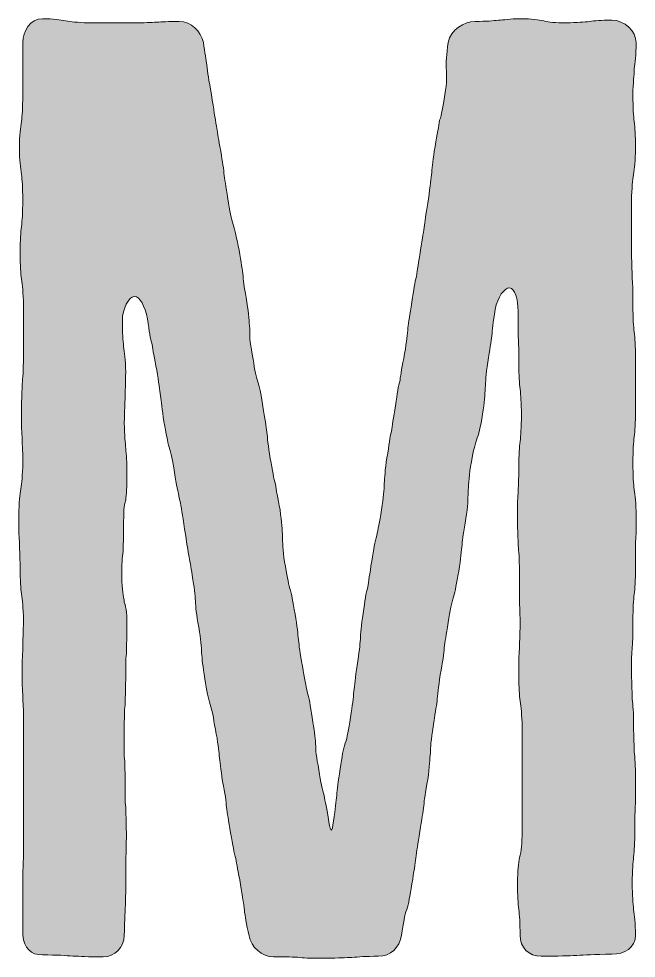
# Model space of a CAD drawing. Header units: inches. Extents: x 149 to 931, y -775 to -304.
# Drawn here: x 396.4 to 491, y -448.1 to -304.1 of the extents above; entities that cross this region are included whole.
import ezdxf

# ---------------------------------------------------------------- set-up
doc = ezdxf.new("R2010")
doc.units = ezdxf.units.IN
doc.header["$MEASUREMENT"] = 0
doc.layers.add('Layer 1', color=7, linetype='Continuous')

# ---------------------------------------------------------------- blocks, each defined once
blk = doc.blocks.new('block 4')
at = {"layer": 'Layer 1', "true_color": 0xffffff}
h = blk.add_hatch(color=7, dxfattribs=at)
h.dxf.hatch_style = 2
edge = h.paths.add_edge_path()
edge.add_spline(control_points=[(409.33, -447.91), (406.9, -447.91), (405.79, -447.81), (404.68, -447.81), (403.57, -447.71), (402.35, -447.61), (400.03, -447.61), (398.21, -447.61), (397.2, -446.6), (397, -444.58), (397, -444.58), (397, -440.63), (397, -440.63), (397, -440.63), (397, -436.59), (397, -436.59), (397, -434.57), (397.1, -433.46), (397.1, -432.55), (397.1, -432.55), (397.1, -428.5), (397.1, -428.5), (397.1, -428.5), (397.1, -424.46), (397.1, -424.46), (397.1, -424.46), (397.1, -420.42), (397.1, -420.42), (397.1, -420.42), (397.1, -416.38), (397.1, -416.38), (397.1, -416.38), (397.1, -412.43), (397.1, -412.43), (397.1, -410.41), (397.1, -409.3), (397, -408.39), (397, -407.48), (396.9, -406.37), (396.9, -404.35), (396.9, -402.33), (397, -401.21), (397, -400.3), (397, -399.39), (397.1, -398.28), (397.1, -396.26), (397.1, -394.24), (396.9, -393.33), (396.8, -392.22), (396.69, -391.31), (396.59, -390.3), (396.59, -388.27), (396.59, -386.25), (396.49, -385.14), (396.49, -384.23), (396.39, -383.32), (396.39, -382.21), (396.39, -380.19), (396.39, -378.17), (396.59, -377.05), (396.69, -376.15), (396.8, -375.23), (397, -374.12), (397, -372.1), (397, -370.08), (396.9, -369.07), (396.9, -368.16), (396.8, -367.05), (396.8, -366.14), (396.8, -364.12), (396.8, -362.09), (396.9, -360.98), (396.9, -360.07), (397, -359.16), (397.1, -358.05), (397.1, -356.03), (397.1, -356.03), (397.1, -351.99), (397.1, -351.99), (397.1, -351.99), (397.1, -348.04), (397.1, -348.04), (397.1, -346.02), (396.9, -344.91), (396.8, -344), (396.69, -343.09), (396.59, -341.98), (396.59, -339.96), (396.59, -337.94), (396.69, -336.83), (396.8, -335.91), (396.9, -335), (397, -333.89), (397, -331.87), (397, -329.85), (396.9, -328.84), (396.8, -327.93), (396.69, -326.82), (396.49, -325.91), (396.49, -323.89), (396.49, -321.86), (396.69, -320.75), (396.8, -319.84), (396.9, -318.93), (397, -317.82), (397, -315.8), (397, -315.8), (397, -311.76), (397, -311.76), (397, -311.76), (397, -307.71), (397, -307.71), (397, -306), (398.11, -304.07), (400.03, -304.07), (401.75, -304.07), (402.66, -304.28), (403.57, -304.38), (404.38, -304.48), (405.29, -304.68), (407, -304.68), (407, -304.68), (410.54, -304.68), (410.54, -304.68), (410.54, -304.68), (413.98, -304.68), (413.98, -304.68), (415.7, -304.68), (416.61, -304.68), (417.52, -304.58), (418.33, -304.58), (419.23, -304.48), (420.95, -304.48), (422.87, -304.48), (424.29, -306), (424.69, -307.71), (424.9, -309.23), (425.1, -310.44), (425.2, -311.15), (425.3, -312.36), (425.5, -313.37), (425.91, -315.7), (426.31, -318.12), (426.41, -319.24), (426.71, -320.55), (426.82, -321.26), (426.92, -322.27), (427.22, -323.68), (427.52, -325.71), (427.73, -326.61), (427.83, -327.73), (427.93, -328.64), (428.13, -329.65), (428.43, -331.67), (428.74, -333.59), (428.94, -334.7), (429.24, -335.61), (429.55, -336.52), (429.75, -337.63), (430.15, -339.55), (430.46, -341.47), (430.66, -342.59), (430.76, -343.5), (430.86, -344.61), (430.96, -345.52), (431.36, -347.54), (431.67, -349.46), (431.67, -350.47), (431.77, -351.58), (431.77, -352.49), (431.77, -353.6), (432.17, -355.52), (432.48, -357.55), (432.68, -358.66), (432.98, -359.57), (433.28, -360.38), (433.49, -361.49), (433.79, -363.51), (434.09, -365.43), (434.3, -366.54), (434.4, -367.45), (434.5, -368.36), (434.6, -369.47), (434.9, -371.5), (435.31, -373.42), (435.41, -374.53), (435.71, -375.44), (435.81, -376.35), (436.12, -377.46), (436.42, -379.38), (436.72, -381.3), (436.72, -382.51), (436.82, -383.42), (436.82, -384.33), (436.82, -385.44), (437.13, -387.36), (437.53, -389.39), (437.63, -390.5), (437.93, -391.41), (438.24, -392.32), (438.34, -393.33), (438.74, -395.35), (439.05, -397.27), (439.15, -398.38), (439.25, -399.29), (439.35, -400.2), (439.45, -401.31), (439.86, -403.34), (440.16, -405.26), (440.46, -406.37), (440.56, -407.28), (440.87, -408.19), (441.07, -409.3), (441.37, -411.22), (441.67, -413.24), (441.78, -414.15), (441.88, -415.26), (441.88, -416.17), (441.98, -417.28), (442.38, -419.21), (442.69, -421.23), (442.89, -422.24), (443.19, -423.15), (443.29, -424.06), (443.6, -425.17), (443.9, -427.19), (444.2, -428.91), (444.4, -428.91), (444.61, -427.09), (444.91, -425.17), (445.01, -424.06), (445.11, -423.15), (445.21, -422.24), (445.31, -421.13), (445.62, -419.1), (445.92, -417.18), (446.12, -416.07), (446.42, -415.16), (446.73, -414.25), (446.93, -413.14), (447.23, -411.22), (447.54, -409.2), (447.64, -408.29), (447.74, -407.18), (447.84, -406.27), (447.94, -405.15), (448.25, -403.23), (448.55, -401.21), (448.65, -400.1), (448.75, -399.19), (448.75, -398.28), (448.85, -397.17), (449.15, -395.25), (449.46, -393.23), (449.56, -392.12), (449.86, -391.21), (449.96, -390.3), (450.17, -389.29), (450.47, -387.26), (450.77, -385.34), (450.97, -384.23), (451.28, -383.32), (451.38, -382.41), (451.68, -381.3), (451.99, -379.38), (452.29, -377.36), (452.39, -376.25), (452.39, -375.34), (452.49, -374.43), (452.49, -373.31), (452.79, -371.39), (453.2, -369.37), (453.2, -368.26), (453.5, -367.35), (453.6, -366.44), (453.8, -365.33), (454.11, -363.41), (454.41, -361.49), (454.51, -360.38), (454.81, -359.47), (454.92, -358.56), (455.12, -357.44), (455.52, -355.42), (455.83, -353.5), (455.93, -352.39), (456.03, -351.48), (456.13, -350.57), (456.33, -349.46), (456.64, -347.54), (456.94, -345.52), (457.04, -344.51), (457.34, -343.6), (457.44, -342.49), (457.65, -341.58), (457.95, -339.55), (458.25, -337.63), (458.45, -336.62), (458.55, -335.71), (458.66, -334.8), (458.86, -333.59), (459.16, -331.67), (459.46, -329.65), (459.57, -328.54), (459.67, -327.63), (459.77, -326.72), (459.87, -325.6), (460.17, -323.68), (460.48, -321.66), (460.78, -320.55), (460.88, -319.64), (461.18, -318.73), (461.39, -317.72), (461.69, -315.7), (461.99, -313.78), (461.99, -312.77), (461.89, -311.66), (461.89, -310.75), (461.89, -309.63), (462.19, -307.71), (462.6, -305.79), (464.62, -304.48), (466.34, -304.48), (468.06, -304.48), (469.07, -304.38), (469.88, -304.28), (470.68, -304.28), (471.59, -304.07), (473.31, -304.07), (475.03, -304.07), (476.04, -304.28), (476.85, -304.38), (477.66, -304.68), (478.57, -304.68), (480.29, -304.68), (482.01, -304.68), (483.02, -304.58), (483.83, -304.48), (484.63, -304.38), (485.54, -304.28), (487.26, -304.28), (489.18, -304.28), (491, -306), (491, -307.71), (491, -309.73), (490.8, -310.85), (490.7, -311.76), (490.7, -312.67), (490.5, -313.78), (490.5, -315.8), (490.5, -317.82), (490.6, -318.93), (490.7, -319.84), (490.8, -320.75), (490.9, -321.86), (490.9, -323.89), (490.9, -325.91), (490.7, -327.02), (490.6, -327.93), (490.5, -328.84), (490.29, -329.95), (490.29, -331.97), (490.29, -331.97), (490.29, -336.02), (490.29, -336.02), (490.29, -336.02), (490.29, -339.96), (490.29, -339.96), (490.29, -341.98), (490.4, -343.09), (490.4, -344), (490.5, -344.91), (490.5, -346.02), (490.5, -348.04), (490.5, -350.07), (490.6, -351.18), (490.7, -352.09), (490.8, -353), (490.9, -354.11), (490.9, -356.13), (490.9, -356.13), (490.9, -360.07), (490.9, -360.07), (490.9, -360.07), (490.9, -364.12), (490.9, -364.12), (490.9, -366.14), (490.8, -367.25), (490.7, -368.16), (490.6, -369.07), (490.5, -370.18), (490.5, -372.2), (490.5, -374.22), (490.6, -375.34), (490.7, -376.25), (490.8, -377.16), (491, -378.27), (491, -380.29), (491, -382.21), (491, -383.32), (490.9, -384.23), (490.9, -384.23), (490.9, -388.27), (490.9, -388.27), (490.9, -390.3), (490.8, -391.41), (490.7, -392.32), (490.6, -393.23), (490.5, -394.34), (490.5, -396.36), (490.5, -398.38), (490.5, -399.29), (490.4, -400.4), (490.29, -401.31), (490.29, -402.33), (490.29, -404.35), (490.29, -406.37), (490.4, -407.48), (490.4, -408.39), (490.5, -409.3), (490.6, -410.41), (490.6, -412.43), (490.6, -414.45), (490.7, -415.57), (490.7, -416.48), (490.8, -417.39), (490.9, -418.5), (490.9, -420.52), (490.9, -420.52), (490.9, -424.46), (490.9, -424.46), (490.8, -425.57), (490.8, -426.48), (490.8, -428.5), (490.8, -430.53), (490.7, -431.64), (490.6, -432.55), (490.5, -433.46), (490.4, -434.57), (490.4, -436.59), (490.4, -438.61), (490.5, -439.72), (490.6, -440.63), (490.7, -441.54), (490.9, -442.66), (490.9, -444.58), (490.9, -446.5), (489.18, -447.51), (487.26, -447.51), (484.53, -447.51), (483.12, -447.61), (481.91, -447.71), (480.59, -447.71), (479.18, -447.81), (476.45, -447.81), (474.53, -447.81), (473.21, -446.5), (473.21, -444.58), (473.21, -442.66), (473.11, -441.54), (473.01, -440.63), (472.91, -439.72), (472.81, -438.61), (472.81, -436.59), (472.81, -434.67), (473.01, -433.56), (473.11, -432.65), (473.41, -431.74), (473.52, -430.63), (473.52, -428.61), (473.52, -428.61), (473.52, -424.66), (473.52, -424.66), (473.52, -424.66), (473.52, -420.72), (473.52, -420.72), (473.52, -420.72), (473.52, -416.68), (473.52, -416.68), (473.52, -416.68), (473.52, -412.74), (473.52, -412.74), (473.52, -410.71), (473.31, -409.6), (473.21, -408.69), (473.11, -407.78), (473.01, -406.77), (473.01, -404.75), (473.01, -402.73), (473.01, -401.62), (473.11, -400.71), (473.11, -399.8), (473.21, -398.79), (473.21, -396.76), (473.21, -394.74), (473.11, -393.83), (473.11, -392.72), (473.11, -392.72), (473.11, -388.78), (473.11, -388.78), (473.11, -386.76), (473.01, -385.75), (472.91, -384.84), (472.91, -383.73), (472.81, -382.82), (472.81, -380.8), (472.81, -378.77), (472.81, -377.76), (472.91, -376.85), (472.91, -375.94), (473.01, -374.83), (473.01, -372.81), (473.01, -370.79), (473.11, -369.78), (473.21, -368.87), (473.31, -367.96), (473.41, -366.85), (473.41, -364.82), (473.41, -362.9), (473.31, -361.79), (473.21, -360.88), (473.11, -359.97), (473.01, -358.86), (473.01, -356.94), (473.01, -354.92), (473.01, -353.81), (472.91, -352.9), (472.91, -352.9), (472.91, -348.95), (472.91, -348.95), (472.91, -347.03), (472.4, -345.42), (471.59, -345.32), (470.79, -345.32), (469.78, -346.73), (469.37, -348.65), (469.07, -350.67), (468.97, -351.78), (468.87, -352.69), (468.76, -353.6), (468.56, -354.72), (468.26, -356.74), (467.96, -358.66), (467.96, -359.77), (467.85, -360.68), (467.85, -361.79), (467.75, -362.8), (467.45, -364.72), (467.15, -366.74), (466.84, -367.86), (466.54, -368.66), (466.24, -369.57), (465.93, -370.69), (465.63, -372.71), (465.33, -374.63), (465.33, -375.74), (465.23, -376.65), (465.23, -377.76), (465.23, -378.77), (464.92, -380.69), (464.52, -382.71), (464.42, -383.83), (464.32, -384.74), (464.22, -385.65), (464.11, -386.76), (463.81, -388.78), (463.41, -390.7), (463.31, -391.81), (463, -392.72), (462.7, -393.63), (462.5, -394.74), (462.19, -396.66), (461.89, -398.59), (461.69, -399.6), (461.59, -400.5), (461.49, -401.42), (461.39, -402.63), (460.98, -404.65), (460.68, -406.67), (460.58, -407.78), (460.48, -408.69), (460.38, -409.6), (460.17, -410.71), (459.87, -412.63), (459.57, -414.66), (459.46, -415.77), (459.46, -416.68), (459.36, -417.59), (459.36, -418.7), (459.06, -420.72), (458.66, -422.74), (458.55, -423.86), (458.45, -424.76), (458.35, -425.67), (458.15, -426.79), (457.85, -428.71), (457.54, -430.73), (457.34, -431.64), (457.24, -432.75), (457.14, -433.66), (456.94, -434.77), (456.64, -436.69), (456.33, -438.71), (456.13, -439.72), (455.83, -440.63), (455.52, -441.54), (455.32, -442.66), (455.02, -444.58), (454.71, -446.5), (453.4, -447.81), (451.48, -447.81), (449.46, -447.81), (448.55, -447.91), (447.44, -448.01), (446.53, -448.01), (445.52, -448.11), (443.49, -448.11), (441.47, -448.11), (440.36, -448.11), (439.45, -448.01), (438.54, -447.91), (437.43, -447.91), (435.41, -447.91), (433.69, -447.91), (431.97, -446.4), (431.67, -444.68), (431.26, -442.76), (431.06, -441.65), (430.96, -440.74), (430.86, -439.82), (430.66, -438.71), (430.35, -436.79), (430.05, -434.77), (429.75, -433.76), (429.65, -432.85), (429.34, -431.94), (429.24, -430.83), (428.84, -428.91), (428.53, -426.99), (428.33, -425.88), (428.23, -424.97), (428.13, -424.06), (428.03, -422.94), (427.62, -421.02), (427.32, -419), (427.22, -417.99), (427.12, -417.08), (427.02, -416.17), (426.92, -415.06), (426.51, -413.04), (426.21, -411.12), (426.01, -410.11), (425.7, -409.2), (425.4, -408.29), (425.2, -407.18), (424.9, -405.26), (424.59, -403.34), (424.49, -402.22), (424.39, -401.31), (424.39, -400.4), (424.29, -399.29), (423.99, -397.37), (423.58, -395.35), (423.48, -394.24), (423.48, -393.33), (423.38, -392.42), (423.28, -391.31), (422.97, -389.39), (422.77, -388.07), (422.57, -387.06), (422.47, -386.35), (422.17, -385.04), (422.07, -383.93), (421.66, -381.5), (421.36, -379.58), (421.26, -378.47), (420.95, -377.56), (420.85, -376.65), (420.55, -375.64), (420.24, -373.62), (419.94, -371.7), (419.74, -370.69), (419.44, -369.78), (419.13, -368.87), (419.03, -367.76), (418.63, -365.83), (418.33, -363.91), (418.22, -362.8), (418.12, -361.89), (418.02, -360.98), (417.82, -359.87), (417.52, -357.95), (417.21, -356.03), (416.91, -354.92), (416.81, -354.01), (416.51, -353.1), (416.41, -352.09), (416.1, -350.07), (415.7, -348.15), (414.99, -346.63), (414.08, -346.63), (413.27, -346.73), (412.26, -348.45), (412.26, -350.37), (412.26, -352.29), (412.36, -353.4), (412.46, -354.31), (412.56, -355.22), (412.77, -356.23), (412.77, -358.25), (412.77, -360.17), (412.67, -361.18), (412.67, -362.09), (412.67, -363.01), (412.56, -364.12), (412.56, -366.04), (412.56, -368.06), (412.77, -369.07), (412.77, -369.98), (412.87, -370.89), (412.97, -372), (412.97, -373.92), (412.97, -375.94), (412.87, -376.95), (412.77, -377.86), (412.46, -378.77), (412.46, -379.78), (412.46, -381.81), (412.46, -383.73), (412.36, -384.84), (412.36, -385.75), (412.26, -386.66), (412.16, -387.67), (412.16, -389.69), (412.16, -391.61), (412.46, -392.62), (412.56, -393.53), (412.87, -394.44), (412.97, -395.55), (412.97, -397.47), (412.97, -399.49), (412.87, -400.5), (412.87, -401.42), (412.77, -402.33), (412.77, -403.34), (412.77, -405.36), (412.77, -407.38), (412.67, -408.39), (412.67, -409.3), (412.56, -410.21), (412.56, -411.22), (412.56, -413.24), (412.56, -413.24), (412.56, -417.18), (412.56, -417.18), (412.67, -418.09), (412.67, -419.1), (412.67, -421.02), (412.67, -423.05), (412.67, -424.06), (412.77, -424.97), (412.77, -425.88), (412.87, -426.99), (412.87, -428.91), (412.87, -430.93), (412.87, -431.94), (412.77, -432.85), (412.77, -432.85), (412.77, -436.79), (412.77, -436.79), (412.77, -438.71), (412.77, -439.82), (412.67, -440.74), (412.67, -441.65), (412.56, -442.66), (412.56, -444.58), (412.56, -446.5), (411.05, -447.91), (409.33, -447.91)], knot_values=[0, 0, 0, 0, 1, 1, 1, 2, 2, 2, 3, 3, 3, 4, 4, 4, 5, 5, 5, 6, 6, 6, 7, 7, 7, 8, 8, 8, 9, 9, 9, 10, 10, 10, 11, 11, 11, 12, 12, 12, 13, 13, 13, 14, 14, 14, 15, 15, 15, 16, 16, 16, 17, 17, 17, 18, 18, 18, 19, 19, 19, 20, 20, 20, 21, 21, 21, 22, 22, 22, 23, 23, 23, 24, 24, 24, 25, 25, 25, 26, 26, 26, 27, 27, 27, 28, 28, 28, 29, 29, 29, 30, 30, 30, 31, 31, 31, 32, 32, 32, 33, 33, 33, 34, 34, 34, 35, 35, 35, 36, 36, 36, 37, 37, 37, 38, 38, 38, 39, 39, 39, 40, 40, 40, 41, 41, 41, 42, 42, 42, 43, 43, 43, 44, 44, 44, 45, 45, 45, 46, 46, 46, 47, 47, 47, 48, 48, 48, 49, 49, 49, 50, 50, 50, 51, 51, 51, 52, 52, 52, 53, 53, 53, 54, 54, 54, 55, 55, 55, 56, 56, 56, 57, 57, 57, 58, 58, 58, 59, 59, 59, 60, 60, 60, 61, 61, 61, 62, 62, 62, 63, 63, 63, 64, 64, 64, 65, 65, 65, 66, 66, 66, 67, 67, 67, 68, 68, 68, 69, 69, 69, 70, 70, 70, 71, 71, 71, 72, 72, 72, 73, 73, 73, 74, 74, 74, 75, 75, 75, 76, 76, 76, 77, 77, 77, 78, 78, 78, 79, 79, 79, 80, 80, 80, 81, 81, 81, 82, 82, 82, 83, 83, 83, 84, 84, 84, 85, 85, 85, 86, 86, 86, 87, 87, 87, 88, 88, 88, 89, 89, 89, 90, 90, 90, 91, 91, 91, 92, 92, 92, 93, 93, 93, 94, 94, 94, 95, 95, 95, 96, 96, 96, 97, 97, 97, 98, 98, 98, 99, 99, 99, 100, 100, 100, 101, 101, 101, 102, 102, 102, 103, 103, 103, 104, 104, 104, 105, 105, 105, 106, 106, 106, 107, 107, 107, 108, 108, 108, 109, 109, 109, 110, 110, 110, 111, 111, 111, 112, 112, 112, 113, 113, 113, 114, 114, 114, 115, 115, 115, 116, 116, 116, 117, 117, 117, 118, 118, 118, 119, 119, 119, 120, 120, 120, 121, 121, 121, 122, 122, 122, 123, 123, 123, 124, 124, 124, 125, 125, 125, 126, 126, 126, 127, 127, 127, 128, 128, 128, 129, 129, 129, 130, 130, 130, 131, 131, 131, 132, 132, 132, 133, 133, 133, 134, 134, 134, 135, 135, 135, 136, 136, 136, 137, 137, 137, 138, 138, 138, 139, 139, 139, 140, 140, 140, 141, 141, 141, 142, 142, 142, 143, 143, 143, 144, 144, 144, 145, 145, 145, 146, 146, 146, 147, 147, 147, 148, 148, 148, 149, 149, 149, 150, 150, 150, 151, 151, 151, 152, 152, 152, 153, 153, 153, 154, 154, 154, 155, 155, 155, 156, 156, 156, 157, 157, 157, 158, 158, 158, 159, 159, 159, 160, 160, 160, 161, 161, 161, 162, 162, 162, 163, 163, 163, 164, 164, 164, 165, 165, 165, 166, 166, 166, 167, 167, 167, 168, 168, 168, 169, 169, 169, 170, 170, 170, 171, 171, 171, 172, 172, 172, 173, 173, 173, 174, 174, 174, 175, 175, 175, 176, 176, 176, 177, 177, 177, 178, 178, 178, 179, 179, 179, 180, 180, 180, 181, 181, 181, 182, 182, 182, 183, 183, 183, 184, 184, 184, 185, 185, 185, 186, 186, 186, 187, 187, 187, 188, 188, 188, 189, 189, 189, 190, 190, 190, 191, 191, 191, 192, 192, 192, 193, 193, 193, 194, 194, 194, 195, 195, 195, 196, 196, 196, 197, 197, 197, 198, 198, 198, 199, 199, 199, 200, 200, 200, 201, 201, 201, 202, 202, 202, 203, 203, 203, 204, 204, 204, 205, 205, 205, 206, 206, 206, 207, 207, 207, 208, 208, 208, 209, 209, 209, 210, 210, 210, 211, 211, 211, 212, 212, 212, 213, 213, 213, 214, 214, 214, 215, 215, 215, 216, 216, 216, 217, 217, 217, 218, 218, 218, 219, 219, 219, 220, 220, 220, 221, 221, 221, 222, 222, 222, 223, 223, 223, 224, 224, 224, 225, 225, 225, 226, 226, 226, 227, 227, 227, 228, 228, 228, 229, 229, 229, 230, 230, 230, 231, 231, 231, 232, 232, 232, 233, 233, 233, 234, 234, 234, 235, 235, 235, 236, 236, 236, 237, 237, 237, 238, 238, 238, 239, 239, 239, 240, 240, 240, 241, 241, 241, 242, 242, 242, 243, 243, 243, 244, 244, 244, 245, 245, 245, 246, 246, 246, 247, 247, 247, 248, 248, 248, 249, 249, 249, 250, 250, 250, 251, 251, 251, 252, 252, 252, 253, 253, 253, 254, 254, 254, 255, 255, 255, 256, 256, 256, 257, 257, 257, 258, 258, 258, 259, 259, 259, 259], degree=3, periodic=1)
at = {"layer": 'Layer 1', "lineweight": 0}
blk.add_open_spline([(409.33, -447.91), (406.9, -447.91), (405.79, -447.81), (404.68, -447.81), (403.57, -447.71), (402.35, -447.61), (400.03, -447.61), (398.21, -447.61), (397.2, -446.6), (397, -444.58), (397, -444.58), (397, -440.63), (397, -440.63), (397, -440.63), (397, -436.59), (397, -436.59), (397, -434.57), (397.1, -433.46), (397.1, -432.55), (397.1, -432.55), (397.1, -428.5), (397.1, -428.5), (397.1, -428.5), (397.1, -424.46), (397.1, -424.46), (397.1, -424.46), (397.1, -420.42), (397.1, -420.42), (397.1, -420.42), (397.1, -416.38), (397.1, -416.38), (397.1, -416.38), (397.1, -412.43), (397.1, -412.43), (397.1, -410.41), (397.1, -409.3), (397, -408.39), (397, -407.48), (396.9, -406.37), (396.9, -404.35), (396.9, -402.33), (397, -401.21), (397, -400.3), (397, -399.39), (397.1, -398.28), (397.1, -396.26), (397.1, -394.24), (396.9, -393.33), (396.8, -392.22), (396.69, -391.31), (396.59, -390.3), (396.59, -388.27), (396.59, -386.25), (396.49, -385.14), (396.49, -384.23), (396.39, -383.32), (396.39, -382.21), (396.39, -380.19), (396.39, -378.17), (396.59, -377.05), (396.69, -376.15), (396.8, -375.23), (397, -374.12), (397, -372.1), (397, -370.08), (396.9, -369.07), (396.9, -368.16), (396.8, -367.05), (396.8, -366.14), (396.8, -364.12), (396.8, -362.09), (396.9, -360.98), (396.9, -360.07), (397, -359.16), (397.1, -358.05), (397.1, -356.03), (397.1, -356.03), (397.1, -351.99), (397.1, -351.99), (397.1, -351.99), (397.1, -348.04), (397.1, -348.04), (397.1, -346.02), (396.9, -344.91), (396.8, -344), (396.69, -343.09), (396.59, -341.98), (396.59, -339.96), (396.59, -337.94), (396.69, -336.83), (396.8, -335.91), (396.9, -335), (397, -333.89), (397, -331.87), (397, -329.85), (396.9, -328.84), (396.8, -327.93), (396.69, -326.82), (396.49, -325.91), (396.49, -323.89), (396.49, -321.86), (396.69, -320.75), (396.8, -319.84), (396.9, -318.93), (397, -317.82), (397, -315.8), (397, -315.8), (397, -311.76), (397, -311.76), (397, -311.76), (397, -307.71), (397, -307.71), (397, -306), (398.11, -304.07), (400.03, -304.07), (401.75, -304.07), (402.66, -304.28), (403.57, -304.38), (404.38, -304.48), (405.29, -304.68), (407, -304.68), (407, -304.68), (410.54, -304.68), (410.54, -304.68), (410.54, -304.68), (413.98, -304.68), (413.98, -304.68), (415.7, -304.68), (416.61, -304.68), (417.52, -304.58), (418.33, -304.58), (419.23, -304.48), (420.95, -304.48), (422.87, -304.48), (424.29, -306), (424.69, -307.71), (424.9, -309.23), (425.1, -310.44), (425.2, -311.15), (425.3, -312.36), (425.5, -313.37), (425.91, -315.7), (426.31, -318.12), (426.41, -319.24), (426.71, -320.55), (426.82, -321.26), (426.92, -322.27), (427.22, -323.68), (427.52, -325.71), (427.73, -326.61), (427.83, -327.73), (427.93, -328.64), (428.13, -329.65), (428.43, -331.67), (428.74, -333.59), (428.94, -334.7), (429.24, -335.61), (429.55, -336.52), (429.75, -337.63), (430.15, -339.55), (430.46, -341.47), (430.66, -342.59), (430.76, -343.5), (430.86, -344.61), (430.96, -345.52), (431.36, -347.54), (431.67, -349.46), (431.67, -350.47), (431.77, -351.58), (431.77, -352.49), (431.77, -353.6), (432.17, -355.52), (432.48, -357.55), (432.68, -358.66), (432.98, -359.57), (433.28, -360.38), (433.49, -361.49), (433.79, -363.51), (434.09, -365.43), (434.3, -366.54), (434.4, -367.45), (434.5, -368.36), (434.6, -369.47), (434.9, -371.5), (435.31, -373.42), (435.41, -374.53), (435.71, -375.44), (435.81, -376.35), (436.12, -377.46), (436.42, -379.38), (436.72, -381.3), (436.72, -382.51), (436.82, -383.42), (436.82, -384.33), (436.82, -385.44), (437.13, -387.36), (437.53, -389.39), (437.63, -390.5), (437.93, -391.41), (438.24, -392.32), (438.34, -393.33), (438.74, -395.35), (439.05, -397.27), (439.15, -398.38), (439.25, -399.29), (439.35, -400.2), (439.45, -401.31), (439.86, -403.34), (440.16, -405.26), (440.46, -406.37), (440.56, -407.28), (440.87, -408.19), (441.07, -409.3), (441.37, -411.22), (441.67, -413.24), (441.78, -414.15), (441.88, -415.26), (441.88, -416.17), (441.98, -417.28), (442.38, -419.21), (442.69, -421.23), (442.89, -422.24), (443.19, -423.15), (443.29, -424.06), (443.6, -425.17), (443.9, -427.19), (444.2, -428.91), (444.4, -428.91), (444.61, -427.09), (444.91, -425.17), (445.01, -424.06), (445.11, -423.15), (445.21, -422.24), (445.31, -421.13), (445.62, -419.1), (445.92, -417.18), (446.12, -416.07), (446.42, -415.16), (446.73, -414.25), (446.93, -413.14), (447.23, -411.22), (447.54, -409.2), (447.64, -408.29), (447.74, -407.18), (447.84, -406.27), (447.94, -405.15), (448.25, -403.23), (448.55, -401.21), (448.65, -400.1), (448.75, -399.19), (448.75, -398.28), (448.85, -397.17), (449.15, -395.25), (449.46, -393.23), (449.56, -392.12), (449.86, -391.21), (449.96, -390.3), (450.17, -389.29), (450.47, -387.26), (450.77, -385.34), (450.97, -384.23), (451.28, -383.32), (451.38, -382.41), (451.68, -381.3), (451.99, -379.38), (452.29, -377.36), (452.39, -376.25), (452.39, -375.34), (452.49, -374.43), (452.49, -373.31), (452.79, -371.39), (453.2, -369.37), (453.2, -368.26), (453.5, -367.35), (453.6, -366.44), (453.8, -365.33), (454.11, -363.41), (454.41, -361.49), (454.51, -360.38), (454.81, -359.47), (454.92, -358.56), (455.12, -357.44), (455.52, -355.42), (455.83, -353.5), (455.93, -352.39), (456.03, -351.48), (456.13, -350.57), (456.33, -349.46), (456.64, -347.54), (456.94, -345.52), (457.04, -344.51), (457.34, -343.6), (457.44, -342.49), (457.65, -341.58), (457.95, -339.55), (458.25, -337.63), (458.45, -336.62), (458.55, -335.71), (458.66, -334.8), (458.86, -333.59), (459.16, -331.67), (459.46, -329.65), (459.57, -328.54), (459.67, -327.63), (459.77, -326.72), (459.87, -325.6), (460.17, -323.68), (460.48, -321.66), (460.78, -320.55), (460.88, -319.64), (461.18, -318.73), (461.39, -317.72), (461.69, -315.7), (461.99, -313.78), (461.99, -312.77), (461.89, -311.66), (461.89, -310.75), (461.89, -309.63), (462.19, -307.71), (462.6, -305.79), (464.62, -304.48), (466.34, -304.48), (468.06, -304.48), (469.07, -304.38), (469.88, -304.28), (470.68, -304.28), (471.59, -304.07), (473.31, -304.07), (475.03, -304.07), (476.04, -304.28), (476.85, -304.38), (477.66, -304.68), (478.57, -304.68), (480.29, -304.68), (482.01, -304.68), (483.02, -304.58), (483.83, -304.48), (484.63, -304.38), (485.54, -304.28), (487.26, -304.28), (489.18, -304.28), (491, -306), (491, -307.71), (491, -309.73), (490.8, -310.85), (490.7, -311.76), (490.7, -312.67), (490.5, -313.78), (490.5, -315.8), (490.5, -317.82), (490.6, -318.93), (490.7, -319.84), (490.8, -320.75), (490.9, -321.86), (490.9, -323.89), (490.9, -325.91), (490.7, -327.02), (490.6, -327.93), (490.5, -328.84), (490.29, -329.95), (490.29, -331.97), (490.29, -331.97), (490.29, -336.02), (490.29, -336.02), (490.29, -336.02), (490.29, -339.96), (490.29, -339.96), (490.29, -341.98), (490.4, -343.09), (490.4, -344), (490.5, -344.91), (490.5, -346.02), (490.5, -348.04), (490.5, -350.07), (490.6, -351.18), (490.7, -352.09), (490.8, -353), (490.9, -354.11), (490.9, -356.13), (490.9, -356.13), (490.9, -360.07), (490.9, -360.07), (490.9, -360.07), (490.9, -364.12), (490.9, -364.12), (490.9, -366.14), (490.8, -367.25), (490.7, -368.16), (490.6, -369.07), (490.5, -370.18), (490.5, -372.2), (490.5, -374.22), (490.6, -375.34), (490.7, -376.25), (490.8, -377.16), (491, -378.27), (491, -380.29), (491, -382.21), (491, -383.32), (490.9, -384.23), (490.9, -384.23), (490.9, -388.27), (490.9, -388.27), (490.9, -390.3), (490.8, -391.41), (490.7, -392.32), (490.6, -393.23), (490.5, -394.34), (490.5, -396.36), (490.5, -398.38), (490.5, -399.29), (490.4, -400.4), (490.29, -401.31), (490.29, -402.33), (490.29, -404.35), (490.29, -406.37), (490.4, -407.48), (490.4, -408.39), (490.5, -409.3), (490.6, -410.41), (490.6, -412.43), (490.6, -414.45), (490.7, -415.57), (490.7, -416.48), (490.8, -417.39), (490.9, -418.5), (490.9, -420.52), (490.9, -420.52), (490.9, -424.46), (490.9, -424.46), (490.8, -425.57), (490.8, -426.48), (490.8, -428.5), (490.8, -430.53), (490.7, -431.64), (490.6, -432.55), (490.5, -433.46), (490.4, -434.57), (490.4, -436.59), (490.4, -438.61), (490.5, -439.72), (490.6, -440.63), (490.7, -441.54), (490.9, -442.66), (490.9, -444.58), (490.9, -446.5), (489.18, -447.51), (487.26, -447.51), (484.53, -447.51), (483.12, -447.61), (481.91, -447.71), (480.59, -447.71), (479.18, -447.81), (476.45, -447.81), (474.53, -447.81), (473.21, -446.5), (473.21, -444.58), (473.21, -442.66), (473.11, -441.54), (473.01, -440.63), (472.91, -439.72), (472.81, -438.61), (472.81, -436.59), (472.81, -434.67), (473.01, -433.56), (473.11, -432.65), (473.41, -431.74), (473.52, -430.63), (473.52, -428.61), (473.52, -428.61), (473.52, -424.66), (473.52, -424.66), (473.52, -424.66), (473.52, -420.72), (473.52, -420.72), (473.52, -420.72), (473.52, -416.68), (473.52, -416.68), (473.52, -416.68), (473.52, -412.74), (473.52, -412.74), (473.52, -410.71), (473.31, -409.6), (473.21, -408.69), (473.11, -407.78), (473.01, -406.77), (473.01, -404.75), (473.01, -402.73), (473.01, -401.62), (473.11, -400.71), (473.11, -399.8), (473.21, -398.79), (473.21, -396.76), (473.21, -394.74), (473.11, -393.83), (473.11, -392.72), (473.11, -392.72), (473.11, -388.78), (473.11, -388.78), (473.11, -386.76), (473.01, -385.75), (472.91, -384.84), (472.91, -383.73), (472.81, -382.82), (472.81, -380.8), (472.81, -378.77), (472.81, -377.76), (472.91, -376.85), (472.91, -375.94), (473.01, -374.83), (473.01, -372.81), (473.01, -370.79), (473.11, -369.78), (473.21, -368.87), (473.31, -367.96), (473.41, -366.85), (473.41, -364.82), (473.41, -362.9), (473.31, -361.79), (473.21, -360.88), (473.11, -359.97), (473.01, -358.86), (473.01, -356.94), (473.01, -354.92), (473.01, -353.81), (472.91, -352.9), (472.91, -352.9), (472.91, -348.95), (472.91, -348.95), (472.91, -347.03), (472.4, -345.42), (471.59, -345.32), (470.79, -345.32), (469.78, -346.73), (469.37, -348.65), (469.07, -350.67), (468.97, -351.78), (468.87, -352.69), (468.76, -353.6), (468.56, -354.72), (468.26, -356.74), (467.96, -358.66), (467.96, -359.77), (467.85, -360.68), (467.85, -361.79), (467.75, -362.8), (467.45, -364.72), (467.15, -366.74), (466.84, -367.86), (466.54, -368.66), (466.24, -369.57), (465.93, -370.69), (465.63, -372.71), (465.33, -374.63), (465.33, -375.74), (465.23, -376.65), (465.23, -377.76), (465.23, -378.77), (464.92, -380.69), (464.52, -382.71), (464.42, -383.83), (464.32, -384.74), (464.22, -385.65), (464.11, -386.76), (463.81, -388.78), (463.41, -390.7), (463.31, -391.81), (463, -392.72), (462.7, -393.63), (462.5, -394.74), (462.19, -396.66), (461.89, -398.59), (461.69, -399.6), (461.59, -400.5), (461.49, -401.42), (461.39, -402.63), (460.98, -404.65), (460.68, -406.67), (460.58, -407.78), (460.48, -408.69), (460.38, -409.6), (460.17, -410.71), (459.87, -412.63), (459.57, -414.66), (459.46, -415.77), (459.46, -416.68), (459.36, -417.59), (459.36, -418.7), (459.06, -420.72), (458.66, -422.74), (458.55, -423.86), (458.45, -424.76), (458.35, -425.67), (458.15, -426.79), (457.85, -428.71), (457.54, -430.73), (457.34, -431.64), (457.24, -432.75), (457.14, -433.66), (456.94, -434.77), (456.64, -436.69), (456.33, -438.71), (456.13, -439.72), (455.83, -440.63), (455.52, -441.54), (455.32, -442.66), (455.02, -444.58), (454.71, -446.5), (453.4, -447.81), (451.48, -447.81), (449.46, -447.81), (448.55, -447.91), (447.44, -448.01), (446.53, -448.01), (445.52, -448.11), (443.49, -448.11), (441.47, -448.11), (440.36, -448.11), (439.45, -448.01), (438.54, -447.91), (437.43, -447.91), (435.41, -447.91), (433.69, -447.91), (431.97, -446.4), (431.67, -444.68), (431.26, -442.76), (431.06, -441.65), (430.96, -440.74), (430.86, -439.82), (430.66, -438.71), (430.35, -436.79), (430.05, -434.77), (429.75, -433.76), (429.65, -432.85), (429.34, -431.94), (429.24, -430.83), (428.84, -428.91), (428.53, -426.99), (428.33, -425.88), (428.23, -424.97), (428.13, -424.06), (428.03, -422.94), (427.62, -421.02), (427.32, -419), (427.22, -417.99), (427.12, -417.08), (427.02, -416.17), (426.92, -415.06), (426.51, -413.04), (426.21, -411.12), (426.01, -410.11), (425.7, -409.2), (425.4, -408.29), (425.2, -407.18), (424.9, -405.26), (424.59, -403.34), (424.49, -402.22), (424.39, -401.31), (424.39, -400.4), (424.29, -399.29), (423.99, -397.37), (423.58, -395.35), (423.48, -394.24), (423.48, -393.33), (423.38, -392.42), (423.28, -391.31), (422.97, -389.39), (422.77, -388.07), (422.57, -387.06), (422.47, -386.35), (422.17, -385.04), (422.07, -383.93), (421.66, -381.5), (421.36, -379.58), (421.26, -378.47), (420.95, -377.56), (420.85, -376.65), (420.55, -375.64), (420.24, -373.62), (419.94, -371.7), (419.74, -370.69), (419.44, -369.78), (419.13, -368.87), (419.03, -367.76), (418.63, -365.83), (418.33, -363.91), (418.22, -362.8), (418.12, -361.89), (418.02, -360.98), (417.82, -359.87), (417.52, -357.95), (417.21, -356.03), (416.91, -354.92), (416.81, -354.01), (416.51, -353.1), (416.41, -352.09), (416.1, -350.07), (415.7, -348.15), (414.99, -346.63), (414.08, -346.63), (413.27, -346.73), (412.26, -348.45), (412.26, -350.37), (412.26, -352.29), (412.36, -353.4), (412.46, -354.31), (412.56, -355.22), (412.77, -356.23), (412.77, -358.25), (412.77, -360.17), (412.67, -361.18), (412.67, -362.09), (412.67, -363.01), (412.56, -364.12), (412.56, -366.04), (412.56, -368.06), (412.77, -369.07), (412.77, -369.98), (412.87, -370.89), (412.97, -372), (412.97, -373.92), (412.97, -375.94), (412.87, -376.95), (412.77, -377.86), (412.46, -378.77), (412.46, -379.78), (412.46, -381.81), (412.46, -383.73), (412.36, -384.84), (412.36, -385.75), (412.26, -386.66), (412.16, -387.67), (412.16, -389.69), (412.16, -391.61), (412.46, -392.62), (412.56, -393.53), (412.87, -394.44), (412.97, -395.55), (412.97, -397.47), (412.97, -399.49), (412.87, -400.5), (412.87, -401.42), (412.77, -402.33), (412.77, -403.34), (412.77, -405.36), (412.77, -407.38), (412.67, -408.39), (412.67, -409.3), (412.56, -410.21), (412.56, -411.22), (412.56, -413.24), (412.56, -413.24), (412.56, -417.18), (412.56, -417.18), (412.67, -418.09), (412.67, -419.1), (412.67, -421.02), (412.67, -423.05), (412.67, -424.06), (412.77, -424.97), (412.77, -425.88), (412.87, -426.99), (412.87, -428.91), (412.87, -430.93), (412.87, -431.94), (412.77, -432.85), (412.77, -432.85), (412.77, -436.79), (412.77, -436.79), (412.77, -438.71), (412.77, -439.82), (412.67, -440.74), (412.67, -441.65), (412.56, -442.66), (412.56, -444.58), (412.56, -446.5), (411.05, -447.91), (409.33, -447.91)], degree=3, knots=[0, 0, 0, 0, 1, 1, 1, 2, 2, 2, 3, 3, 3, 4, 4, 4, 5, 5, 5, 6, 6, 6, 7, 7, 7, 8, 8, 8, 9, 9, 9, 10, 10, 10, 11, 11, 11, 12, 12, 12, 13, 13, 13, 14, 14, 14, 15, 15, 15, 16, 16, 16, 17, 17, 17, 18, 18, 18, 19, 19, 19, 20, 20, 20, 21, 21, 21, 22, 22, 22, 23, 23, 23, 24, 24, 24, 25, 25, 25, 26, 26, 26, 27, 27, 27, 28, 28, 28, 29, 29, 29, 30, 30, 30, 31, 31, 31, 32, 32, 32, 33, 33, 33, 34, 34, 34, 35, 35, 35, 36, 36, 36, 37, 37, 37, 38, 38, 38, 39, 39, 39, 40, 40, 40, 41, 41, 41, 42, 42, 42, 43, 43, 43, 44, 44, 44, 45, 45, 45, 46, 46, 46, 47, 47, 47, 48, 48, 48, 49, 49, 49, 50, 50, 50, 51, 51, 51, 52, 52, 52, 53, 53, 53, 54, 54, 54, 55, 55, 55, 56, 56, 56, 57, 57, 57, 58, 58, 58, 59, 59, 59, 60, 60, 60, 61, 61, 61, 62, 62, 62, 63, 63, 63, 64, 64, 64, 65, 65, 65, 66, 66, 66, 67, 67, 67, 68, 68, 68, 69, 69, 69, 70, 70, 70, 71, 71, 71, 72, 72, 72, 73, 73, 73, 74, 74, 74, 75, 75, 75, 76, 76, 76, 77, 77, 77, 78, 78, 78, 79, 79, 79, 80, 80, 80, 81, 81, 81, 82, 82, 82, 83, 83, 83, 84, 84, 84, 85, 85, 85, 86, 86, 86, 87, 87, 87, 88, 88, 88, 89, 89, 89, 90, 90, 90, 91, 91, 91, 92, 92, 92, 93, 93, 93, 94, 94, 94, 95, 95, 95, 96, 96, 96, 97, 97, 97, 98, 98, 98, 99, 99, 99, 100, 100, 100, 101, 101, 101, 102, 102, 102, 103, 103, 103, 104, 104, 104, 105, 105, 105, 106, 106, 106, 107, 107, 107, 108, 108, 108, 109, 109, 109, 110, 110, 110, 111, 111, 111, 112, 112, 112, 113, 113, 113, 114, 114, 114, 115, 115, 115, 116, 116, 116, 117, 117, 117, 118, 118, 118, 119, 119, 119, 120, 120, 120, 121, 121, 121, 122, 122, 122, 123, 123, 123, 124, 124, 124, 125, 125, 125, 126, 126, 126, 127, 127, 127, 128, 128, 128, 129, 129, 129, 130, 130, 130, 131, 131, 131, 132, 132, 132, 133, 133, 133, 134, 134, 134, 135, 135, 135, 136, 136, 136, 137, 137, 137, 138, 138, 138, 139, 139, 139, 140, 140, 140, 141, 141, 141, 142, 142, 142, 143, 143, 143, 144, 144, 144, 145, 145, 145, 146, 146, 146, 147, 147, 147, 148, 148, 148, 149, 149, 149, 150, 150, 150, 151, 151, 151, 152, 152, 152, 153, 153, 153, 154, 154, 154, 155, 155, 155, 156, 156, 156, 157, 157, 157, 158, 158, 158, 159, 159, 159, 160, 160, 160, 161, 161, 161, 162, 162, 162, 163, 163, 163, 164, 164, 164, 165, 165, 165, 166, 166, 166, 167, 167, 167, 168, 168, 168, 169, 169, 169, 170, 170, 170, 171, 171, 171, 172, 172, 172, 173, 173, 173, 174, 174, 174, 175, 175, 175, 176, 176, 176, 177, 177, 177, 178, 178, 178, 179, 179, 179, 180, 180, 180, 181, 181, 181, 182, 182, 182, 183, 183, 183, 184, 184, 184, 185, 185, 185, 186, 186, 186, 187, 187, 187, 188, 188, 188, 189, 189, 189, 190, 190, 190, 191, 191, 191, 192, 192, 192, 193, 193, 193, 194, 194, 194, 195, 195, 195, 196, 196, 196, 197, 197, 197, 198, 198, 198, 199, 199, 199, 200, 200, 200, 201, 201, 201, 202, 202, 202, 203, 203, 203, 204, 204, 204, 205, 205, 205, 206, 206, 206, 207, 207, 207, 208, 208, 208, 209, 209, 209, 210, 210, 210, 211, 211, 211, 212, 212, 212, 213, 213, 213, 214, 214, 214, 215, 215, 215, 216, 216, 216, 217, 217, 217, 218, 218, 218, 219, 219, 219, 220, 220, 220, 221, 221, 221, 222, 222, 222, 223, 223, 223, 224, 224, 224, 225, 225, 225, 226, 226, 226, 227, 227, 227, 228, 228, 228, 229, 229, 229, 230, 230, 230, 231, 231, 231, 232, 232, 232, 233, 233, 233, 234, 234, 234, 235, 235, 235, 236, 236, 236, 237, 237, 237, 238, 238, 238, 239, 239, 239, 240, 240, 240, 241, 241, 241, 242, 242, 242, 243, 243, 243, 244, 244, 244, 245, 245, 245, 246, 246, 246, 247, 247, 247, 248, 248, 248, 249, 249, 249, 250, 250, 250, 251, 251, 251, 252, 252, 252, 253, 253, 253, 254, 254, 254, 255, 255, 255, 256, 256, 256, 257, 257, 257, 258, 258, 258, 259, 259, 259, 259], dxfattribs=at)
blk = doc.blocks.new('block 2')
at = {"layer": 'Layer 1'}
blk.add_blockref('block 4', (0, 0), dxfattribs=at)

msp = doc.modelspace()

# ---------------------------------------------------------------- block references
at = {"layer": 'Layer 1'}
msp.add_blockref('block 2', (0, 0), dxfattribs=at)

doc.saveas('drawing.dxf')
